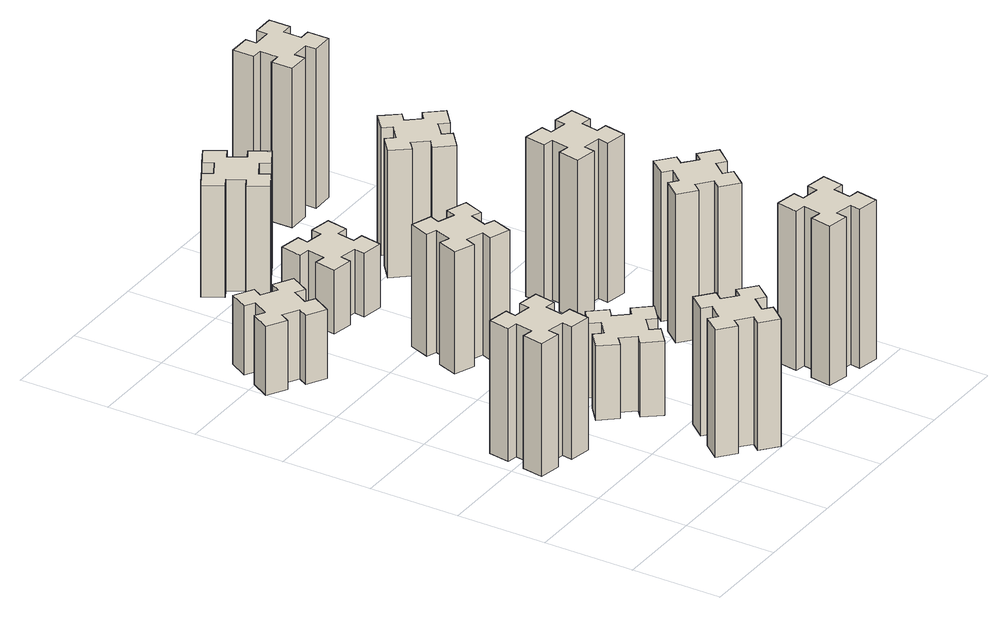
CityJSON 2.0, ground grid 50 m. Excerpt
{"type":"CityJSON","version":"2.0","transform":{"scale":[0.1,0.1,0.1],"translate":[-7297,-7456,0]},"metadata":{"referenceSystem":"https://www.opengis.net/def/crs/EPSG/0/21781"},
"CityObjects":{
"building1":{"type":"Building","attributes":{"class":"1000","function":"1000","usage":"1000","yearOfConstruction":2016,"roofType":"1000","measuredHeight":75,"storeysAboveGround":30,"storeysBelowGround":0},"geometry":[{"type":"Solid","lod":"1","boundaries":[[[[0,1,2,3,4,5,6,7,8,9,10,11,12,13,14,15,16,17,18,19]],[[17,16,20,21]],[[16,15,22,20]],[[15,14,23,22]],[[14,13,24,23]],[[13,12,25,24]],[[12,11,26,25]],[[11,10,27,26]],[[10,9,28,27]],[[9,8,29,28]],[[8,7,30,29]],[[7,6,31,30]],[[6,5,32,31]],[[5,4,33,32]],[[4,3,34,33]],[[3,2,35,34]],[[2,1,36,35]],[[1,0,37,36]],[[0,19,38,37]],[[19,18,39,38]],[[18,17,21,39]],[[24,25,26,27,28,29,30,31,32,33,34,35,36,37,38,39,21,20,22,23]]]]}]},
"building2":{"type":"Building","attributes":{"class":"1000","function":"1000","usage":"1000","yearOfConstruction":2016,"roofType":"1000","measuredHeight":72,"storeysAboveGround":30,"storeysBelowGround":0},"geometry":[{"type":"Solid","lod":"1","boundaries":[[[[40,41,42,43,44,45,46,47,48,49,50,51,52,53,54,55,56,57,58,59]],[[57,56,60,61]],[[56,55,62,60]],[[55,54,63,62]],[[54,53,64,63]],[[53,52,65,64]],[[52,51,66,65]],[[51,50,67,66]],[[50,49,68,67]],[[49,48,69,68]],[[48,47,70,69]],[[47,46,71,70]],[[46,45,72,71]],[[45,44,73,72]],[[44,43,74,73]],[[43,42,75,74]],[[42,41,76,75]],[[41,40,77,76]],[[40,59,78,77]],[[59,58,79,78]],[[58,57,61,79]],[[64,65,66,67,68,69,70,71,72,73,74,75,76,77,78,79,61,60,62,63]]]]}]},
"building3":{"type":"Building","attributes":{"class":"1000","function":"1000","usage":"1000","yearOfConstruction":2016,"roofType":"1000","measuredHeight":39,"storeysAboveGround":30,"storeysBelowGround":0},"geometry":[{"type":"Solid","lod":"1","boundaries":[[[[80,81,82,83,84,85,86,87,88,89,90,91,92,93,94,95,96,97,98,99]],[[97,96,100,101]],[[96,95,102,100]],[[95,94,103,102]],[[94,93,104,103]],[[93,92,105,104]],[[92,91,106,105]],[[91,90,107,106]],[[90,89,108,107]],[[89,88,109,108]],[[88,87,110,109]],[[87,86,111,110]],[[86,85,112,111]],[[85,84,113,112]],[[84,83,114,113]],[[83,82,115,114]],[[82,81,116,115]],[[81,80,117,116]],[[80,99,118,117]],[[99,98,119,118]],[[98,97,101,119]],[[104,105,106,107,108,109,110,111,112,113,114,115,116,117,118,119,101,100,102,103]]]]}]},
"building4":{"type":"Building","attributes":{"class":"1000","function":"1000","usage":"1000","yearOfConstruction":2016,"roofType":"1000","measuredHeight":42,"storeysAboveGround":30,"storeysBelowGround":0},"geometry":[{"type":"Solid","lod":"1","boundaries":[[[[120,121,122,123,124,125,126,127,128,129,130,131,132,133,134,135,136,137,138,139]],[[137,136,140,141]],[[136,135,142,140]],[[135,134,143,142]],[[134,133,144,143]],[[133,132,145,144]],[[132,131,146,145]],[[131,130,147,146]],[[130,129,148,147]],[[129,128,149,148]],[[128,127,150,149]],[[127,126,151,150]],[[126,125,152,151]],[[125,124,153,152]],[[124,123,154,153]],[[123,122,155,154]],[[122,121,156,155]],[[121,120,157,156]],[[120,139,158,157]],[[139,138,159,158]],[[138,137,141,159]],[[144,145,146,147,148,149,150,151,152,153,154,155,156,157,158,159,141,140,142,143]]]]}]},
"building5":{"type":"Building","attributes":{"class":"1000","function":"1000","usage":"1000","yearOfConstruction":2016,"roofType":"1000","measuredHeight":69,"storeysAboveGround":30,"storeysBelowGround":0},"geometry":[{"type":"Solid","lod":"1","boundaries":[[[[160,161,162,163,164,165,166,167,168,169,170,171,172,173,174,175,176,177,178,179]],[[177,176,180,181]],[[176,175,182,180]],[[175,174,183,182]],[[174,173,184,183]],[[173,172,185,184]],[[172,171,186,185]],[[171,170,187,186]],[[170,169,188,187]],[[169,168,189,188]],[[168,167,190,189]],[[167,166,191,190]],[[166,165,192,191]],[[165,164,193,192]],[[164,163,194,193]],[[163,162,195,194]],[[162,161,196,195]],[[161,160,197,196]],[[160,179,198,197]],[[179,178,199,198]],[[178,177,181,199]],[[184,185,186,187,188,189,190,191,192,193,194,195,196,197,198,199,181,180,182,183]]]]}]},
"building6":{"type":"Building","attributes":{"class":"1000","function":"1000","usage":"1000","yearOfConstruction":2016,"roofType":"1000","measuredHeight":36,"storeysAboveGround":30,"storeysBelowGround":0},"geometry":[{"type":"Solid","lod":"1","boundaries":[[[[200,201,202,203,204,205,206,207,208,209,210,211,212,213,214,215,216,217,218,219]],[[217,216,220,221]],[[216,215,222,220]],[[215,214,223,222]],[[214,213,224,223]],[[213,212,225,224]],[[212,211,226,225]],[[211,210,227,226]],[[210,209,228,227]],[[209,208,229,228]],[[208,207,230,229]],[[207,206,231,230]],[[206,205,232,231]],[[205,204,233,232]],[[204,203,234,233]],[[203,202,235,234]],[[202,201,236,235]],[[201,200,237,236]],[[200,219,238,237]],[[219,218,239,238]],[[218,217,221,239]],[[224,225,226,227,228,229,230,231,232,233,234,235,236,237,238,239,221,220,222,223]]]]}]},
"building7":{"type":"Building","attributes":{"class":"1000","function":"1000","usage":"1000","yearOfConstruction":2016,"roofType":"1000","measuredHeight":90,"storeysAboveGround":30,"storeysBelowGround":0},"geometry":[{"type":"Solid","lod":"1","boundaries":[[[[240,241,242,243,244,245,246,247,248,249,250,251,252,253,254,255,256,257,258,259]],[[257,256,260,261]],[[256,255,262,260]],[[255,254,263,262]],[[254,253,264,263]],[[253,252,265,264]],[[252,251,266,265]],[[251,250,267,266]],[[250,249,268,267]],[[249,248,269,268]],[[248,247,270,269]],[[247,246,271,270]],[[246,245,272,271]],[[245,244,273,272]],[[244,243,274,273]],[[243,242,275,274]],[[242,241,276,275]],[[241,240,277,276]],[[240,259,278,277]],[[259,258,279,278]],[[258,257,261,279]],[[264,265,266,267,268,269,270,271,272,273,274,275,276,277,278,279,261,260,262,263]]]]}]},
"building8":{"type":"Building","attributes":{"class":"1000","function":"1000","usage":"1000","yearOfConstruction":2016,"roofType":"1000","measuredHeight":63,"storeysAboveGround":30,"storeysBelowGround":0},"geometry":[{"type":"Solid","lod":"1","boundaries":[[[[280,281,282,283,284,285,286,287,288,289,290,291,292,293,294,295,296,297,298,299]],[[297,296,300,301]],[[296,295,302,300]],[[295,294,303,302]],[[294,293,304,303]],[[293,292,305,304]],[[292,291,306,305]],[[291,290,307,306]],[[290,289,308,307]],[[289,288,309,308]],[[288,287,310,309]],[[287,286,311,310]],[[286,285,312,311]],[[285,284,313,312]],[[284,283,314,313]],[[283,282,315,314]],[[282,281,316,315]],[[281,280,317,316]],[[280,299,318,317]],[[299,298,319,318]],[[298,297,301,319]],[[304,305,306,307,308,309,310,311,312,313,314,315,316,317,318,319,301,300,302,303]]]]}]},
"building9":{"type":"Building","attributes":{"class":"1000","function":"1000","usage":"1000","yearOfConstruction":2016,"roofType":"1000","measuredHeight":84,"storeysAboveGround":30,"storeysBelowGround":0},"geometry":[{"type":"Solid","lod":"1","boundaries":[[[[320,321,322,323,324,325,326,327,328,329,330,331,332,333,334,335,336,337,338,339]],[[337,336,340,341]],[[336,335,342,340]],[[335,334,343,342]],[[334,333,344,343]],[[333,332,345,344]],[[332,331,346,345]],[[331,330,347,346]],[[330,329,348,347]],[[329,328,349,348]],[[328,327,350,349]],[[327,326,351,350]],[[326,325,352,351]],[[325,324,353,352]],[[324,323,354,353]],[[323,322,355,354]],[[322,321,356,355]],[[321,320,357,356]],[[320,339,358,357]],[[339,338,359,358]],[[338,337,341,359]],[[344,345,346,347,348,349,350,351,352,353,354,355,356,357,358,359,341,340,342,343]]]]}]},
"building10":{"type":"Building","attributes":{"class":"1000","function":"1000","usage":"1000","yearOfConstruction":2016,"roofType":"1000","measuredHeight":90,"storeysAboveGround":30,"storeysBelowGround":0},"geometry":[{"type":"Solid","lod":"1","boundaries":[[[[360,361,362,363,364,365,366,367,368,369,370,371,372,373,374,375,376,377,378,379]],[[377,376,380,381]],[[376,375,382,380]],[[375,374,383,382]],[[374,373,384,383]],[[373,372,385,384]],[[372,371,386,385]],[[371,370,387,386]],[[370,369,388,387]],[[369,368,389,388]],[[368,367,390,389]],[[367,366,391,390]],[[366,365,392,391]],[[365,364,393,392]],[[364,363,394,393]],[[363,362,395,394]],[[362,361,396,395]],[[361,360,397,396]],[[360,379,398,397]],[[379,378,399,398]],[[378,377,381,399]],[[384,385,386,387,388,389,390,391,392,393,394,395,396,397,398,399,381,380,382,383]]]]}]},
"building11":{"type":"Building","attributes":{"class":"1000","function":"1000","usage":"1000","yearOfConstruction":2016,"roofType":"1000","measuredHeight":72,"storeysAboveGround":30,"storeysBelowGround":0},"geometry":[{"type":"Solid","lod":"1","boundaries":[[[[400,401,402,403,404,405,406,407,408,409,410,411,412,413,414,415,416,417,418,419]],[[417,416,420,421]],[[416,415,422,420]],[[415,414,423,422]],[[414,413,424,423]],[[413,412,425,424]],[[412,411,426,425]],[[411,410,427,426]],[[410,409,428,427]],[[409,408,429,428]],[[408,407,430,429]],[[407,406,431,430]],[[406,405,432,431]],[[405,404,433,432]],[[404,403,434,433]],[[403,402,435,434]],[[402,401,436,435]],[[401,400,437,436]],[[400,419,438,437]],[[419,418,439,438]],[[418,417,421,439]],[[424,425,426,427,428,429,430,431,432,433,434,435,436,437,438,439,421,420,422,423]]]]}]},
"building12":{"type":"Building","attributes":{"class":"1000","function":"1000","usage":"1000","yearOfConstruction":2016,"roofType":"1000","measuredHeight":90,"storeysAboveGround":30,"storeysBelowGround":0},"geometry":[{"type":"Solid","lod":"1","boundaries":[[[[440,441,442,443,444,445,446,447,448,449,450,451,452,453,454,455,456,457,458,459]],[[457,456,460,461]],[[456,455,462,460]],[[455,454,463,462]],[[454,453,464,463]],[[453,452,465,464]],[[452,451,466,465]],[[451,450,467,466]],[[450,449,468,467]],[[449,448,469,468]],[[448,447,470,469]],[[447,446,471,470]],[[446,445,472,471]],[[445,444,473,472]],[[444,443,474,473]],[[443,442,475,474]],[[442,441,476,475]],[[441,440,477,476]],[[440,459,478,477]],[[459,458,479,478]],[[458,457,461,479]],[[464,465,466,467,468,469,470,471,472,473,474,475,476,477,478,479,461,460,462,463]]]]}]}
},
"vertices":[
[335,917,0],[352,1015,0],[411,1005,0],[432,1123,0],[314,1144,0],[304,1085,0],[205,1102,0],[216,1161,0],[97,1182,0],[77,1064,0],[136,1054,0],[118,955,0],[59,966,0],[38,847,0],[157,827,0],[167,886,0],[265,868,0],[255,809,0],[373,788,0],[394,907,0],[265,868,750],[255,809,750],[167,886,750],[157,827,750],[38,847,750],[59,966,750],[118,955,750],[136,1054,750],[77,1064,750],[97,1182,750],[216,1161,750],[205,1102,750],[304,1085,750],[314,1144,750],[432,1123,750],[411,1005,750],[352,1015,750],[335,917,750],[394,907,750],[373,788,750],
[766,193,0],[843,129,0],[804,83,0],[896,6,0],[973,98,0],[927,136,0],[992,213,0],[1038,174,0],[1115,266,0],[1023,343,0],[984,297,0],[908,362,0],[946,408,0],[854,485,0],[777,393,0],[823,354,0],[759,278,0],[713,316,0],[636,224,0],[728,147,0],[759,278,720],[713,316,720],[823,354,720],[777,393,720],[854,485,720],[946,408,720],[908,362,720],[984,297,720],[1023,343,720],[1115,266,720],[1038,174,720],[992,213,720],[927,136,720],[973,98,720],[896,6,720],[804,83,720],[843,129,720],[766,193,720],[728,147,720],[636,224,720],
[306,2367,0],[356,2454,0],[408,2424,0],[468,2528,0],[364,2588,0],[334,2536,0],[247,2586,0],[277,2638,0],[173,2698,0],[113,2594,0],[165,2564,0],[115,2477,0],[63,2507,0],[3,2403,0],[107,2343,0],[137,2395,0],[224,2345,0],[194,2293,0],[298,2233,0],[358,2337,0],[224,2345,390],[194,2293,390],[137,2395,390],[107,2343,390],[3,2403,390],[63,2507,390],[115,2477,390],[165,2564,390],[113,2594,390],[173,2698,390],[277,2638,390],[247,2586,390],[334,2536,390],[364,2588,390],[468,2528,390],[408,2424,390],[356,2454,390],[306,2367,390],[358,2337,390],[298,2233,390],
[843,1002,0],[766,937,0],[728,983,0],[636,906,0],[713,814,0],[759,853,0],[823,776,0],[777,738,0],[854,646,0],[946,723,0],[908,769,0],[984,833,0],[1023,787,0],[1115,864,0],[1038,956,0],[992,918,0],[927,994,0],[973,1033,0],[896,1125,0],[804,1048,0],[927,994,420],[973,1033,420],[992,918,420],[1038,956,420],[1115,864,420],[1023,787,420],[984,833,420],[908,769,420],[946,723,420],[854,646,420],[777,738,420],[823,776,420],[759,853,420],[713,814,420],[636,906,420],[728,983,420],[766,937,420],[843,1002,420],[804,1048,420],[896,1125,420],
[962,1741,0],[996,1835,0],[1052,1814,0],[1093,1927,0],[980,1968,0],[960,1912,0],[866,1946,0],[887,2002,0],[774,2043,0],[733,1930,0],[789,1910,0],[755,1816,0],[699,1837,0],[657,1724,0],[770,1683,0],[791,1739,0],[885,1705,0],[864,1649,0],[977,1607,0],[1018,1720,0],[885,1705,690],[864,1649,690],[791,1739,690],[770,1683,690],[657,1724,690],[699,1837,690],[755,1816,690],[789,1910,690],[733,1930,690],[774,2043,690],[887,2002,690],[866,1946,690],[960,1912,690],[980,1968,690],[1093,1927,690],[1052,1814,690],[996,1835,690],[962,1741,690],[1018,1720,690],[977,1607,690],
[944,2665,0],[845,2682,0],[856,2741,0],[737,2762,0],[717,2644,0],[776,2634,0],[758,2535,0],[699,2546,0],[678,2427,0],[797,2407,0],[807,2466,0],[905,2448,0],[895,2389,0],[1013,2368,0],[1034,2487,0],[975,2497,0],[992,2595,0],[1051,2585,0],[1072,2703,0],[954,2724,0],[992,2595,360],[1051,2585,360],[975,2497,360],[1034,2487,360],[1013,2368,360],[895,2389,360],[905,2448,360],[807,2466,360],[797,2407,360],[678,2427,360],[699,2546,360],[758,2535,360],[776,2634,360],[717,2644,360],[737,2762,360],[856,2741,360],[845,2682,360],[944,2665,360],[954,2724,360],[1072,2703,360],
[1784,345,0],[1685,362,0],[1696,421,0],[1577,442,0],[1557,324,0],[1616,314,0],[1598,215,0],[1539,226,0],[1518,107,0],[1637,87,0],[1647,146,0],[1745,128,0],[1735,69,0],[1853,48,0],[1874,167,0],[1815,177,0],[1832,275,0],[1891,265,0],[1912,383,0],[1794,404,0],[1832,275,900],[1891,265,900],[1815,177,900],[1874,167,900],[1853,48,900],[1735,69,900],[1745,128,900],[1647,146,900],[1637,87,900],[1518,107,900],[1539,226,900],[1598,215,900],[1616,314,900],[1557,324,900],[1577,442,900],[1696,421,900],[1685,362,900],[1784,345,900],[1794,404,900],[1912,383,900],
[996,3117,0],[946,3204,0],[998,3234,0],[938,3338,0],[834,3278,0],[864,3226,0],[777,3176,0],[747,3228,0],[643,3168,0],[703,3064,0],[755,3094,0],[805,3007,0],[753,2977,0],[813,2873,0],[917,2933,0],[887,2985,0],[974,3035,0],[1004,2983,0],[1108,3043,0],[1048,3147,0],[974,3035,630],[1004,2983,630],[887,2985,630],[917,2933,630],[813,2873,630],[753,2977,630],[805,3007,630],[755,3094,630],[703,3064,630],[643,3168,630],[747,3228,630],[777,3176,630],[864,3226,630],[834,3278,630],[938,3338,630],[998,3234,630],[946,3204,630],[996,3117,630],[1048,3147,630],[1108,3043,630],
[1767,876,0],[1832,953,0],[1878,914,0],[1955,1006,0],[1863,1083,0],[1824,1037,0],[1748,1102,0],[1786,1148,0],[1694,1225,0],[1617,1133,0],[1663,1094,0],[1599,1018,0],[1553,1056,0],[1476,964,0],[1568,887,0],[1606,933,0],[1683,869,0],[1644,823,0],[1736,746,0],[1813,838,0],[1683,869,840],[1644,823,840],[1606,933,840],[1568,887,840],[1476,964,840],[1553,1056,840],[1599,1018,840],[1663,1094,840],[1617,1133,840],[1694,1225,840],[1786,1148,840],[1748,1102,840],[1824,1037,840],[1863,1083,840],[1955,1006,840],[1878,914,840],[1832,953,840],[1767,876,840],[1813,838,840],[1736,746,840],
[1547,1526,0],[1645,1508,0],[1635,1449,0],[1753,1428,0],[1774,1547,0],[1715,1557,0],[1732,1655,0],[1791,1645,0],[1812,1763,0],[1694,1784,0],[1684,1725,0],[1585,1742,0],[1596,1801,0],[1477,1822,0],[1457,1704,0],[1516,1694,0],[1498,1595,0],[1439,1606,0],[1418,1487,0],[1537,1467,0],[1498,1595,900],[1439,1606,900],[1516,1694,900],[1457,1704,900],[1477,1822,900],[1596,1801,900],[1585,1742,900],[1684,1725,900],[1694,1784,900],[1812,1763,900],[1791,1645,900],[1732,1655,900],[1715,1557,900],[1774,1547,900],[1753,1428,900],[1635,1449,900],[1645,1508,900],[1547,1526,900],[1537,1467,900],[1418,1487,900],
[1399,2433,0],[1463,2356,0],[1417,2318,0],[1494,2226,0],[1586,2303,0],[1548,2349,0],[1624,2413,0],[1663,2367,0],[1755,2444,0],[1678,2536,0],[1632,2498,0],[1567,2574,0],[1613,2613,0],[1536,2705,0],[1444,2628,0],[1483,2582,0],[1406,2517,0],[1368,2563,0],[1276,2486,0],[1353,2394,0],[1406,2517,720],[1368,2563,720],[1483,2582,720],[1444,2628,720],[1536,2705,720],[1613,2613,720],[1567,2574,720],[1632,2498,720],[1678,2536,720],[1755,2444,720],[1663,2367,720],[1624,2413,720],[1548,2349,720],[1586,2303,720],[1494,2226,720],[1417,2318,720],[1463,2356,720],[1399,2433,720],[1353,2394,720],[1276,2486,720],
[1565,3195,0],[1665,3195,0],[1665,3135,0],[1785,3135,0],[1785,3255,0],[1725,3255,0],[1725,3355,0],[1785,3355,0],[1785,3475,0],[1665,3475,0],[1665,3415,0],[1565,3415,0],[1565,3475,0],[1445,3475,0],[1445,3355,0],[1505,3355,0],[1505,3255,0],[1445,3255,0],[1445,3135,0],[1565,3135,0],[1505,3255,900],[1445,3255,900],[1505,3355,900],[1445,3355,900],[1445,3475,900],[1565,3475,900],[1565,3415,900],[1665,3415,900],[1665,3475,900],[1785,3475,900],[1785,3355,900],[1725,3355,900],[1725,3255,900],[1785,3255,900],[1785,3135,900],[1665,3135,900],[1665,3195,900],[1565,3195,900],[1565,3135,900],[1445,3135,900]
]}
